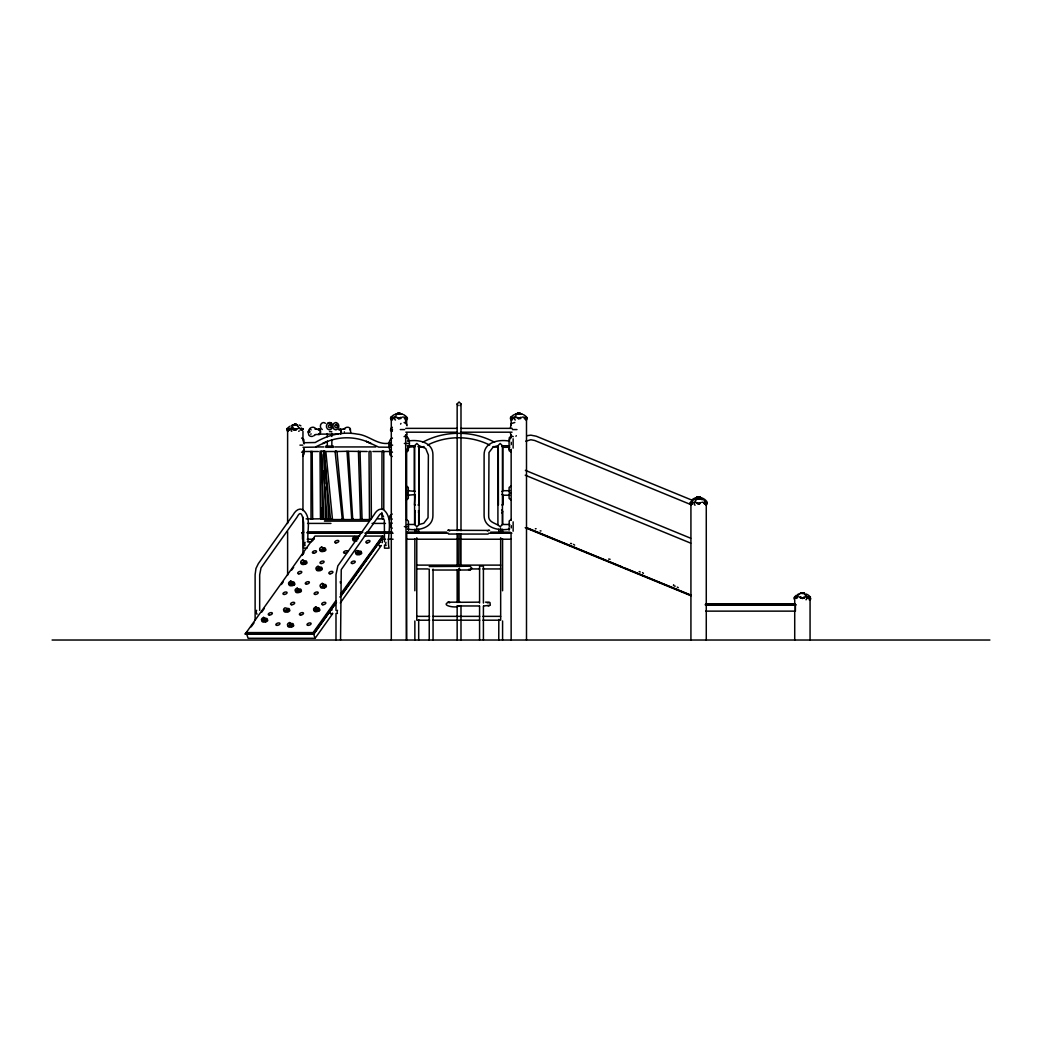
<?xml version="1.0" encoding="UTF-8"?>
<svg xmlns="http://www.w3.org/2000/svg" width="1042" height="1042" viewBox="0 0 1042 1042"><rect width="100%" height="100%" fill="white"/><g stroke="black" fill="none" stroke-linecap="round" stroke-linejoin="round"><path stroke-width="1.5" d="M509.056 441.443L510.098 438.343M418.949 447.305L418.272 446.627L418.949 447.305L418.832 504.953L417.998 504.953M459.327 566.314L470.033 566.197L471.896 568.177L470.385 569.974L459.809 570.026L459.327 568.177L458.415 569.974M513.133 438.786L513.133 448.138M513.133 521.847L513.133 531.199M501.892 504.953L502.726 504.953L502.843 495.237L501.931 494.325M502.726 504.953L502.843 495.237L509.838 495.184M518.851 414.234L518.838 412.971M802.47 592.703L802.431 593.523L802.418 592.703M295.524 424.237L296.618 424.485L295.251 424.25L295.238 425.058M398.943 414.143L399.255 412.971L401.808 414.195L398.995 412.984M518.786 414.195L519.137 412.971L521.664 414.195L518.512 412.971L515.985 414.234L518.538 412.971M695.756 499.365L697.775 498.219L699.977 498.402L698.622 498.167L698.609 498.962M802.158 592.703L800.061 593.523L802.132 592.703L804.828 593.523L802.731 592.703M406.38 450.548C410.496 448.685 410.496 438.252 406.38 436.39M419.118 445.742L416.865 443.462L414.586 445.742L414.586 524.478L416.865 526.757L419.144 524.478L419.144 445.742L425.696 448.425L428.366 455.002L428.041 517.731L423.807 523.24L419.118 524.517M497.92 524.517L497.881 445.742L500.16 443.462L502.439 445.742L502.439 524.478L500.16 526.757C496.357 522.81 487.956 523.006 488.659 515.23L488.985 452.502L493.218 446.979L497.92 445.742M796.544 598.173L795.476 598.251L796.231 598.46M286.576 611.094L287.735 611.094M407.018 433.368L406.328 435.491L404.075 436.637M457.151 530.717L457.151 403.918L459.079 401.978L460.994 403.918L460.994 530.717M460.994 403.918L460.03 405.585M406.732 532.866L406.64 640.022M303.183 532.149L302.349 533.23M673.497 585.552L673.653 584.718M350.75 433.042L350.307 428.575A4.793 3.999 -60.6 0 0 344.433 428.575A2.214 1.85 -60.6 0 1 343.3 429.174M311.024 519.059L311.024 451.277M351.714 519.007L347.012 451.29L367.188 451.499M330.796 519.216L332.424 518.916L325.807 451.277L323.476 451.46L324.414 451.069L328.842 518.968L326.941 519.137L327.631 519.007M342.271 519.15L335.094 451.486L336.006 451.238L336.983 451.447L343.339 519.15M488.086 534.064L459.874 534.064L460.004 566.353L429.239 566.535M288.204 429.747L287.006 428.496L288.048 430.203L289.324 429.994M291.226 428.718L290.236 428.366M296.475 429.239A8.115 4.064 90 0 0 296.254 429.708L295.485 429.994M392.209 417.972A8.115 4.051 -90 0 0 391.987 418.441L393.068 417.386L392.378 417.907M512.052 417.972A8.115 4.051 -90 0 0 511.843 418.441L512.911 417.386L512.234 417.907M514.813 417.451L513.823 417.1M498.818 619.482L498.753 640.022M694.584 502.635L693.607 502.283M803.929 597.274A8.115 4.051 -90 0 0 803.486 598.186L802.158 598.46M325.638 519.033L323.736 519.085L325.651 519.007L323.606 451.03L320.011 451.212L320.467 519.059L322.382 519.046L321.457 451.42M400.597 424.107L400.975 423.43M288.321 429.747L289.324 428.653L288.647 429.174M392.365 429.2L392.378 430.203M692.005 503.078L692.683 502.57L691.419 504.107L692.683 503.898M795.502 598.264L796.544 597.131L795.515 598.225L796.231 598.186A8.115 8.115 0 0 1 796.661 597.717M460.004 530.248L458.115 530.339L489.571 530.404M335.107 451.499L335.758 451.264M535.341 528.828L536.083 528.685M320.467 519.059L322.382 519.046M359.646 536.07L315.01 536.07L245.235 634.018L313.85 634.018L336.449 602.367M251.174 626.854L254.001 622.895M261.542 612.318L264.381 608.346M281.353 584.549L283.242 581.905M291.734 570.013L293.623 567.369M302.115 555.464L303.99 552.82M312.483 540.915L314.371 538.271M336.41 602.263L313.824 633.927L245.196 633.927L246.146 632.585L313.108 632.585L335.745 600.856M340.46 594.24L382.622 535.901M315.309 630.827L320.962 622.895M325.677 616.278L331.343 608.346M346.439 587.193L351.154 580.589M356.807 572.657L361.522 566.04M364.361 562.081L370.965 552.82M374.729 547.532L381.333 538.271M340.174 596.988L383.469 536.304M340.213 597.079L382.557 537.724M315.101 638.29L313.421 633.471L246.446 633.471L248.139 638.29L315.101 638.29L332.828 613.451M340.291 602.992L381.346 545.448M287.227 428.718L287.475 428.405A10.146 10.146 0 0 1 289.897 426.308M391.219 417.139L390.958 417.451A1.485 1.485 0 0 0 390.516 418.519M511.062 417.139L510.814 417.451A1.485 1.485 0 0 0 510.372 418.519M690.586 502.635L690.833 502.309A10.146 10.146 0 0 1 693.256 500.225M289.025 429.708L288.243 429.786L289.025 429.981M692.383 503.625L691.614 503.69L692.383 503.898M406.836 532.631L406.992 532.436A1.576 1.133 -90 0 1 407.604 532.162L407.669 532.149M799.605 593.927L797.99 595.334A8.115 4.064 -90 0 0 797.599 595.529M432.547 570.026L459.809 570.026M304.017 563.149L304.902 562.875A1.863 0.925 -19.3 0 0 306.127 562.224L306.387 561.951A1.863 0.925 -19.3 0 0 305.124 560.896L302.154 560.192A3.595 1.784 -19.3 0 0 300.917 562.68A3.595 1.784 -19.3 0 0 304.472 562.98L304.824 562.967M325.065 549.277L325.299 549.017A1.863 0.925 -19.3 0 0 324.036 547.975L321.066 547.258A3.595 1.784 -19.3 0 0 319.842 549.746A3.595 1.784 -19.3 0 0 323.398 550.046L323.828 549.942A1.863 0.925 -19.3 0 0 325.052 549.29M294.443 584.744L294.678 584.484A1.863 0.925 -19.3 0 0 294.248 583.442M360.871 552.494L361.105 552.247A1.863 0.925 -19.3 0 0 359.842 551.192L356.872 550.489A3.595 1.784 -19.3 0 0 355.648 552.963A3.595 1.784 -19.3 0 0 359.19 553.263L359.62 553.159A1.863 0.925 -19.3 0 0 360.845 552.52M293.31 626.151L293.557 625.89A1.863 0.925 -19.3 0 0 293.427 624.966M319.451 610.625L319.699 610.365A1.863 0.925 -19.3 0 0 319.256 609.323M704.092 502.413L705.616 503.651L706.359 502.309A10.146 10.146 0 0 0 703.923 500.225M810.52 597.131L809.4 598.251L810.207 596.871M809.426 598.264L808.644 598.186A8.115 8.115 0 0 0 808.201 597.717M303.066 428.9L302.258 429.747L300.734 428.496L302.258 429.747L303.313 428.666M406.797 417.634L405.091 418.428M526.653 417.634L524.947 418.428M705.616 503.651L706.671 502.57M404.96 415.498A10.146 10.146 0 0 1 406.719 417.139L406.198 418.441A8.115 4.051 -90 0 0 405.989 417.972M524.816 415.498A10.146 10.146 0 0 1 526.575 417.139L525.025 418.441A8.115 8.115 0 0 0 524.582 417.972M369.467 518.89L369.024 451.447L369.975 451.264L370.939 451.473L371.382 518.851L369.754 518.916M498.284 447.305L498.402 504.953M501.931 491.603L502.843 490.691L502.843 447.305L501.931 446.393M352.717 519.15L348.458 451.433M487.291 530.951L489.089 530.261M487.291 602.862L490 602.563L490.3 605.259L483.605 605.975M341.698 518.89L343.626 518.916M302.753 456.149L304.108 453.856L304.147 449.454M360.024 451.447L362.056 519.059M383.039 451.368C385.345 451.355 380.447 451.499 382.544 451.277M310.763 518.916L312.678 518.916L312.183 451.433M295.342 429.747L297.4 428.653L293.297 429.656M802.431 598.212L799.709 596.975L802.496 598.251L804.606 597.131L802.692 598.473M294.938 429.981L294.443 429.708A8.115 4.051 -90 0 0 293.193 427.728M802.483 598.264L801.65 598.186L803.46 598.186M358.448 538.076A1.863 0.925 -19.3 0 0 357.002 537.568L354.033 536.864A3.595 1.784 -19.3 0 0 352.808 539.352A3.595 1.784 -19.3 0 0 356.364 539.639L356.794 539.535M354.488 538.141L355.231 537.737C358.63 538.727 353.525 539.561 356.117 538.349M290.744 581.045L290.002 581.449A3.595 1.784 -19.3 0 0 288.764 583.937A3.595 1.784 -19.3 0 0 292.32 584.223L292.75 584.119A1.863 0.925 -19.3 0 0 293.974 583.481L294.235 583.207A1.863 0.925 -19.3 0 0 292.971 582.152L290.77 581.11L291.994 583.012M319.295 569.427L320.181 569.153A1.863 0.925 -19.3 0 0 321.405 568.502L321.665 568.229A1.863 0.925 -19.3 0 0 320.389 567.174L317.419 566.47A3.595 1.784 -19.3 0 0 316.195 568.958A3.595 1.784 -19.3 0 0 319.751 569.245L319.386 570.013M298.416 591.309L299.301 591.022A1.863 0.925 -19.3 0 0 300.526 590.384L300.786 590.111A1.863 0.925 -19.3 0 0 299.523 589.056L296.553 588.352A3.595 1.784 -19.3 0 0 295.316 590.827A3.595 1.784 -19.3 0 0 298.872 591.127L298.507 591.895M322.252 583.403L321.509 583.807A3.595 1.784 -19.3 0 0 320.285 586.294A3.595 1.784 -19.3 0 0 323.841 586.581L324.27 586.477A1.863 0.925 -19.3 0 0 325.495 585.838L325.742 585.565A1.863 0.925 -19.3 0 0 324.479 584.51L322.252 583.403L323.502 585.37M263.626 617.372L262.884 617.776A3.595 1.784 -19.3 0 0 261.659 620.25A3.595 1.784 -19.3 0 0 265.215 620.55L265.645 620.446A1.863 0.925 -19.3 0 0 266.869 619.808L267.13 619.521A1.863 0.925 -19.3 0 0 265.853 618.479L263.665 617.437L264.082 618.648M315.765 606.926L315.023 607.33A3.595 1.784 -19.3 0 0 313.785 609.817A3.595 1.784 -19.3 0 0 317.341 610.117L317.771 610.013A1.863 0.925 -19.3 0 0 318.995 609.375L319.256 609.088A1.863 0.925 -19.3 0 0 317.979 608.046L315.765 606.926L316.208 608.202M290.887 625.734L291.63 625.539A1.863 0.925 -19.3 0 0 292.854 624.887L293.102 624.614A1.863 0.925 -19.3 0 0 291.838 623.572L288.868 622.856A3.595 1.784 -19.3 0 0 287.644 625.343A3.595 1.784 -19.3 0 0 291.2 625.643L291.174 626.359M359.49 553.836L358.5 553.914M324.127 587.154L323.098 587.154M398.682 418.715L401.131 417.386L398.174 418.441A8.115 4.051 -90 0 0 397.966 417.972M518.525 418.715L520.987 417.386L518.03 418.441A8.115 4.051 -90 0 0 517.809 417.972M698.309 503.898L699.612 503.625A8.115 4.051 -90 0 1 699.859 503.156M541.006 530.912L540.121 530.925M610.091 559.267L608.632 559.059M427.572 445.051C446.757 435.348 470.463 435.348 489.662 445.051M525.78 441.17L530.86 439.75L534.715 440.492L690.038 504.263M422.661 442.251C444.765 430.294 472.456 430.294 494.572 442.251M362.277 518.877L360.48 518.864L358.422 451.238M518.004 413.036L516.011 414.143L518.799 412.984M697.775 496.904L696.733 497.308L700.979 497.646L698.882 496.826L696.212 497.646L698.309 496.826M801.624 592.781L800.582 593.185L804.307 593.185L802.431 592.781M320.376 549.577A3.595 1.784 -19.3 0 0 323.841 551.322L324.27 551.218A1.863 0.925 -19.3 0 0 325.495 550.567L325.755 550.293A1.863 0.925 -19.3 0 0 324.479 549.251M304.472 562.98L305.358 564.152A1.863 0.925 -19.3 0 0 306.569 563.501L306.83 563.227A1.863 0.925 -19.3 0 0 306.009 562.146M304.928 564.256L304.967 564.23A3.595 1.784 -19.3 0 1 301.464 562.498M359.19 553.263L360.076 554.435A1.863 0.925 -19.3 0 0 361.3 553.797L361.548 553.523A1.863 0.925 -19.3 0 0 361.118 552.481M319.751 569.245L320.623 570.43A1.863 0.925 -19.3 0 0 321.848 569.779L322.108 569.505A1.863 0.925 -19.3 0 0 321.288 568.424M359.646 554.539L359.685 554.526A3.595 1.784 -19.3 0 1 356.182 552.794M320.194 570.521L320.246 570.508A3.595 1.784 -19.3 0 1 316.82 570.404A3.595 1.784 -19.3 0 1 317.211 568.242M289.051 584.288A3.595 1.784 -19.3 0 0 292.776 585.5L293.206 585.396A1.863 0.925 -19.3 0 0 294.43 584.757M298.872 591.127L299.744 592.299A1.863 0.925 -19.3 0 0 300.969 591.661L301.229 591.374A1.863 0.925 -19.3 0 0 300.799 590.332M299.367 592.39L299.315 592.403A3.595 1.784 -19.3 0 1 295.954 592.286A3.595 1.784 -19.3 0 1 296.332 590.124M323.841 586.581L324.713 587.753A1.863 0.925 -19.3 0 0 325.938 587.115L326.198 586.841A1.863 0.925 -19.3 0 0 325.755 585.799M324.283 587.857L324.322 587.844A3.595 1.784 -19.3 0 1 320.819 586.112M287.305 610.612L287.735 610.508A1.863 0.925 -19.3 0 0 288.96 609.87L289.22 609.583A1.863 0.925 -19.3 0 0 287.944 608.541L284.987 607.825A3.595 1.784 -19.3 0 0 283.75 610.312A3.595 1.784 -19.3 0 0 287.305 610.612L288.178 611.784A1.863 0.925 -19.3 0 0 289.402 611.146L289.663 610.859A1.863 0.925 -19.3 0 0 289.233 609.817M265.215 620.55L266.088 621.722A1.863 0.925 -19.3 0 0 267.312 621.084L267.573 620.798A1.863 0.925 -19.3 0 0 267.13 619.756M287.8 611.875L287.748 611.888A3.595 1.784 -19.3 0 1 284.297 610.143M265.658 621.827L265.71 621.813A3.595 1.784 -19.3 0 1 261.933 620.615M317.341 610.117L318.214 611.289A1.863 0.925 -19.3 0 0 319.438 610.651M317.784 611.394L317.836 611.38A3.595 1.784 -19.3 0 1 314.059 610.182M291.2 625.643L292.073 626.815A1.863 0.925 -19.3 0 0 293.297 626.164M291.682 626.893L291.643 626.919A3.595 1.784 -19.3 0 1 288.178 625.174M398.174 413.036L396.168 414.143L398.93 412.984M696.733 498.623L697.801 498.219M323.541 550.697L322.694 550.697M353.342 518.903L351.558 518.903M458.597 534.012L448.451 534.064M458.597 605.923C456.604 608.593 439.685 605.454 448.868 602.159M383.039 518.968L383.782 518.916L382.544 519.072M327.058 519.163L324.83 486.888M405.963 418.506L405.169 418.441A8.115 8.115 0 0 0 404.726 417.972M301.399 429.994L302.467 429.708A8.115 4.051 -90 0 0 301.503 428.041M704.757 503.898L705.825 503.625A8.115 4.051 -90 0 0 704.861 501.957M302.44 452.046L301.568 452.215M424.094 446.575L419.587 447.305M698.283 498.141L697.202 498.402C700.979 498.428 702.555 499.378 698.596 498.623M304.498 451.499L318.344 451.499M405.976 418.519L404.882 418.715M524.738 418.715L526.054 418.441A8.115 4.051 -90 0 0 525.832 417.972M808.735 597.392L807.941 596.975L809.673 598.186A8.115 4.051 -90 0 0 808.97 596.871M301.151 429.981L302.245 429.747L301.438 429.708A8.115 8.115 0 0 0 300.526 428.796M704.509 503.898L705.655 503.69L704.796 503.625A8.115 8.115 0 0 0 703.897 502.713M392.469 438.07C387.611 439.385 387.611 450.899 392.469 452.215M479.489 605.975L460.03 605.962M392.209 514.045L389.89 515.751L389.604 519.867M312.183 518.916L319.152 518.851M527.057 435.686L530.847 435.152L536.226 436.207L691.953 500.147M511.205 436.39L509.395 437.445L509.056 439.763L509.121 450.652L511.153 452.215M406.276 452.215L408.295 450.652L408.373 446.38M511.153 485.885L509.121 487.448L509.056 491.733M406.276 500.043L408.295 498.48L408.373 494.195M511.205 519.437L509.186 521.013L509.277 526.523M571.615 543.611L570.586 543.455M675.229 586.151L674.487 586.099M806.612 595.308L806.247 595.334A8.115 4.051 -90 0 0 805.948 595.412M331.747 431.635L329.48 431.635M460.004 602.159L458.141 602.302L479.268 602.159M393.98 417.1L395.048 417.047M797.456 596.845L798.524 596.792M402.329 417.1L403.475 417.047M522.185 417.1L523.318 417.047M298.598 428.366L299.731 428.314M701.956 502.283L703.089 502.231M806.938 596.792L805.805 596.845L806.938 596.779M344.433 431.831L344.316 431.87M448.868 530.248L447.891 530.261L458.428 530.248M390.945 447.252L378.702 447.122L366.276 441.352L371.017 443.54C356.117 435.869 337.66 435.882 322.76 443.553L327.488 441.365L315.101 447.122L303.014 447.305M502.843 447.305L509.838 447.252M335.824 451.29L337.022 451.473M391.558 418.519L393.55 418.519M398.174 418.441L400.962 418.519M404.4 418.519L406.38 418.519M511.414 418.519L513.393 418.519M518.03 418.441L520.805 418.519M524.243 418.519L526.236 418.519M514.813 422.479L511.075 423.638L510.398 428.301M405.755 428.366L457.164 428.366M460.981 428.366L512.104 428.366M315.023 429.187L319.568 429.187M340.33 429.187L344.876 429.187M300.708 429.656L302.701 429.656M400.284 429.565L404.661 429.565M512.443 429.565L516.975 429.565M292.919 429.773L296.254 429.708M301.438 429.708L302.467 429.708M405.833 432.196L457.164 432.196M460.981 432.196L512.026 432.196M319.191 434.11L338.363 434.11M318.826 434.488L315.791 434.488A2.214 1.85 -60.6 0 0 315.205 434.748M407.37 441.183C417.412 439.125 432.873 441.717 432.925 454.703L432.925 515.529C432.873 528.515 417.412 531.107 407.37 529.036M509.668 441.183C499.613 439.125 484.152 441.717 484.1 454.703L484.1 515.529C484.152 528.515 499.613 531.107 509.668 529.036M303.43 442.746L315.192 442.524C327.683 434.97 342.727 431.323 357.211 434.11C369.272 435.074 378.155 446.367 390.932 442.811M404.348 443.462L408.503 443.462M299.94 445.142L302.805 445.142M389.799 445.142L392.652 445.142M407.253 445.742L414.586 445.742M502.439 445.742L509.785 445.742M325.742 446.106L333.414 446.106M315.986 446.94L323.984 446.94M334.743 446.94L375.823 446.94M325.742 447.305L333.414 447.305M407.904 447.305L415.055 446.627L414.39 447.305L414.39 490.691L415.055 491.355L407.904 490.691M326.784 451.499L334.743 451.499M337.699 451.499L347.012 451.29M372.88 451.499L381.997 451.499L381.867 509.277M383.651 451.499L390.047 451.499M406.263 492.957L408.295 492.957M509.134 492.957L511.166 492.957M407.904 495.237L415.055 494.572L414.508 504.953L415.328 504.953M704.027 503.455L706.007 503.455M697.645 503.143L698.596 503.651L700.758 502.57L698.7 503.651L695.861 502.413L697.645 503.143A8.115 4.051 -90 0 1 697.801 503.625L699.898 503.69M704.731 503.69L705.825 503.625M306.101 518.851L310.894 518.851M377.738 518.851L381.997 518.851L381.867 512.482M324.414 519.567L369.128 519.567M324.414 521.13L369.128 521.13M307.546 523.41L330.952 523.41M372.046 523.41L385.462 523.41M407.253 524.478L414.586 524.478M502.439 524.478L509.785 524.478M404.348 526.64L408.503 526.64M302.584 532.28L303.743 532.188M307.377 532.28L362.89 532.188M366.563 532.28L392.157 532.28L392.274 533.23M407.162 532.149L446.718 532.149M490.639 532.149L510.15 532.149M302.336 532.436L303.3 532.436M307.143 532.436L361.717 532.436M366.523 532.436L392.209 532.436M302.141 532.631L303.157 532.631M308.575 532.631L361.678 532.631M366.497 532.631L392.248 532.631M302.024 532.866L303.053 532.866M308.471 532.866L361.652 532.866M366.484 532.866L392.274 532.866M307.195 533.23L361.639 533.23M364.869 533.23L384.993 533.23M387.442 533.23L393.095 533.23M406.693 533.23L448.464 533.23M488.607 533.23L511.896 533.23M364.44 536.07L381.971 536.07M302.493 539.222L302.493 533.23M307.195 539.222L313.811 539.222M381.554 539.222L385.566 539.222M388.015 539.222L393.095 539.222M406.693 539.222L511.101 539.222M307.325 541.71L311.493 541.71M307.051 548.183L303.626 548.183L303.626 522.784C302.414 514.344 300.695 509.929 296.957 517.301L261.034 567.851L259.679 574.832L259.679 610.365M416.774 565.116L500.668 565.116M416.774 568.945L428.067 568.945M470.02 568.945L479.698 568.945M482.928 568.945L500.668 568.945M795.749 598.134L796.961 598.134M800.399 598.134L804.372 598.134M807.811 598.134L809.803 598.134M808.644 598.186L809.673 598.186M447.891 602.172L458.428 602.159M485.468 602.159L489.089 602.172M705.59 604.191L795.163 604.191L795.762 605.142L705.46 605.142M705.538 604.347L795.411 604.347M705.499 604.542L795.606 604.542M705.473 604.777L795.723 604.777M705.708 611.133L795.398 611.133L795.398 605.142M416.774 616.356L429.682 616.356M432.912 616.356L479.698 616.356M482.928 616.356L500.668 616.356M429.682 620.198L416.774 620.198L416.774 537.75M432.912 620.198L479.698 620.198M482.928 620.198L500.668 620.198L500.668 537.75M52.1 640.022L989.9 640.022M502.843 490.691L509.838 490.73M489.011 605.975L488.021 605.819M518.838 412.984L521.599 414.143L519.111 412.971M295.277 424.25C300.291 426.582 296.54 423.703 293.857 424.485L295.238 424.706M497.633 447.305L493.127 446.575M512.924 418.428L511.817 418.506M393.081 418.428L391.974 418.506M511.205 450.548L509.395 449.48L509.056 447.161M406.276 485.885L408.295 487.448L408.373 491.733M511.153 500.043L509.121 498.48L509.056 494.195M406.38 519.567L408.412 521.13L408.503 530.339M392.209 456.539L389.89 454.833L389.604 450.717M392.209 528.203L389.89 526.51L389.604 522.381M301.568 438.07L303.782 439.45L304.238 443.892M469.89 570.026L468.548 569.414M513.25 436.637L511.479 435.96L510.398 433.368M404.075 422.479L406.328 423.638L407.018 425.761M640.231 571.98L639.15 571.537M448.399 530.248L449.701 530.951M360.506 518.89L361.118 519.072M448.399 602.159L449.701 602.862M512.612 418.715L511.896 418.519L512.612 418.441A8.115 8.115 0 0 1 513.042 417.972M392.769 418.715L392.039 418.519L392.756 418.441A8.115 8.115 0 0 1 393.199 417.972M574.65 545.109L573.53 544.393M678.264 587.649L677.274 587.102M459.874 534.064L458.115 533.973L458.246 566.353M459.874 605.975L458.193 605.975M525.363 470.346L690.651 538.219M525.233 475.204L690.703 543.143M526.835 527.76L622.439 567.017M625.434 568.255L691.159 595.242M526.835 527.955L691.159 595.425M525.22 527.682L691.015 595.764M299.367 425.058L300.864 425.826M643.448 573.374L642.536 572.592M524.321 417.23L525.884 418.519M405.26 417.647L404.465 417.23L405.989 418.48L405.546 417.959M458.115 405.585L457.151 403.918M358.865 552.052L358.057 551.361M323.059 548.821L321.835 546.92M698.843 503.898L697.801 503.625M700.979 498.962L700.979 498.962A10.146 10.146 0 0 1 702.503 499.496M313.108 632.585L313.85 634.018M385.957 545.565L385.983 545.591A2.279 1.133 -90 0 1 385.996 542.348M380.656 542.413L380.421 542.048A2.279 1.133 -90 0 0 379.848 541.71M354.775 536.461L355.257 537.802M318.175 566.067L318.618 567.343M303.339 561.065L302.896 559.788M408.086 439.125L408.373 440.505M806.443 597.196L806.313 596.871A10.146 5.067 -90 0 0 806.039 596.284M299.236 428.718L299.106 428.405A10.146 5.067 -90 0 0 298.546 427.259M383.56 516.923C381.281 512.599 381.333 512.156 377.842 517.301L341.242 569.635L340.552 640.022M356.403 539.626L356.859 540.902A3.595 1.784 -19.3 0 1 353.433 540.798A3.595 1.784 -19.3 0 1 353.824 538.636M324.023 547.975L324.466 549.251M323.437 550.02L323.88 551.296M317.966 608.046L318.409 609.323M297.296 587.948L297.738 589.225M292.958 582.165L293.401 583.429M292.372 584.21L292.815 585.487M289.611 622.452L290.067 623.728M265.84 618.479L266.283 619.756M511.062 532.866L511.153 640.022M324.83 461.007L330.522 519.19M519.059 418.428L516.09 417.23L519.841 418.441A8.115 4.064 -90 0 1 520.062 417.972M399.216 418.428L399.998 418.441A8.115 4.051 -90 0 1 400.232 417.972M384.329 520.062L384.511 541.84M323.775 470.763L324.622 483.67M398.995 414.234L398.943 412.971M321.796 454.651L323.736 519.085M321.34 507.662L321.418 518.903M321.092 507.675L321.17 518.929M405.612 418.519L405.625 423.365M405.664 434.683L406.38 640.022M810.064 599.749L810.064 640.022M795.254 605.142L795.254 611.133M794.72 599.749L794.72 604.581M794.72 611.016L794.72 640.022M706.268 505.083L706.268 640.022M690.924 505.083L690.924 640.022M526.497 420.095L526.497 640.022M511.244 442.329L511.244 444.608M511.244 525.624L511.244 527.903M511.153 420.095L511.153 424.98M511.153 434.644L511.153 437.914M511.153 449.232L511.153 520.375M509.056 527.76L509.056 530.222M502.583 511.427L502.583 524.373M502.583 529.232L502.583 532.475M502.583 538.948L502.583 590.762M502.583 620.98L502.583 640.022M500.668 528.112L500.668 532.931M498.753 529.232L498.753 532.475M483.41 603.044L483.41 566.067L479.58 566.067L479.58 603.044M483.41 606.183L483.41 640.022M479.58 606.183L479.58 640.022M460.994 533.973L460.994 566.483M460.994 605.623L460.994 640.022M457.151 533.973L457.151 566.483M457.151 569.674L457.151 602.497M457.151 605.623L457.151 640.022M433.068 569.14L433.068 640.022M429.239 569.14L429.239 640.022M418.689 511.427L418.689 524.373M418.689 529.232L418.689 532.475M418.689 619.651L418.689 640.022M416.774 528.112L416.774 532.931M414.859 511.427L414.859 524.373M414.859 529.232L414.859 532.475M414.859 538.948L414.859 590.762M414.859 620.98L414.859 640.022M406.64 420.134L406.64 424.98M406.64 434.514L406.64 437.914M406.64 449.232L406.64 520.375M391.297 420.134L391.297 640.022M384.511 545.005L384.511 548.183L389.057 548.183C386.282 536.617 394.592 518.434 383.365 509.577C379.418 507.662 375.81 511.479 374.13 514.657L337.829 565.897L335.993 574.676L335.993 610.351M383.782 451.433L383.782 509.277M382.284 538.388L382.284 542.713M335.993 613.53L335.993 640.022M331.851 433.251L331.851 436.468M331.851 439.672L331.851 446.106M327.305 433.576L327.305 436.702M327.305 441.404L327.305 446.106M308.185 541.801C306.4 532.045 312.366 516.689 302.493 509.577C298.546 507.662 294.938 511.479 293.258 514.657L258.364 563.605L255.954 568.489L255.121 574.676L255.121 619.769M302.962 431.284L302.962 440.987M302.962 450.691L302.962 510.567M302.962 517.04L302.962 533.217M302.962 538.076L302.962 554.253M287.618 431.284L287.618 523.514M287.618 531.602L287.618 575.288M257.048 614.142A2.279 1.133 -90 0 1 256.788 613.894M256.553 613.504A2.279 1.133 -90 0 1 256.632 610.286M305.085 545.565A2.279 1.133 -90 0 1 305.124 542.348M332.281 613.204A2.279 1.133 -90 0 1 330.705 613.894A2.279 1.133 -90 0 1 330.366 610.742A2.279 1.133 -90 0 1 331.942 610.065M380.617 545.63A2.279 1.133 -90 0 1 379.809 546.269L378.832 545.083A2.279 1.133 -90 0 1 379.275 541.996M337.426 613.504A2.279 1.133 -90 0 1 337.517 610.286M314.801 609.114A3.595 1.784 -19.3 0 1 315.465 608.606M340.174 581.827A2.149 1.068 -19.3 0 1 340.343 582.895M358.018 538.896A1.863 0.925 -19.3 0 1 357.667 539.157M262.675 619.547A3.595 1.784 -19.3 0 1 263.339 619.052M289.793 583.22A3.595 1.784 -19.3 0 1 290.444 582.725M289.923 428.796A8.115 8.115 0 0 1 290.431 428.405M291.747 431.271A1.485 0.742 -90 0 1 291.096 429.03M288.699 428.796A8.115 4.051 -90 0 1 288.96 428.405M299.236 430.828A1.485 0.742 -90 0 1 298.702 431.271M296.423 425.084A10.146 5.067 -90 0 1 297.191 425.579M297.543 425.918A10.146 5.067 -90 0 1 298.233 426.764M291.33 425.579A10.146 10.146 0 0 1 293.636 424.928M291.617 427.806A10.146 5.08 90 0 1 291.916 427.259M292.229 426.764A10.146 5.08 90 0 1 292.555 426.308M293.271 425.579A10.146 5.08 90 0 1 294.039 425.084M288.269 431.271A1.485 1.485 0 0 1 286.98 429.03M511.609 416.54A10.146 10.146 0 0 1 514.188 414.651M514.917 414.312A10.146 10.146 0 0 1 518.017 413.57M519.619 413.57A10.146 10.146 0 0 1 522.719 414.312M523.449 414.651A10.146 10.146 0 0 1 524.152 415.042M512.247 419.952A1.485 1.485 0 0 1 510.567 419.262M526.835 417.464A1.485 1.485 0 0 1 525.78 420.004M519.619 413.661A10.146 5.08 -90 0 1 520.01 413.817M520.401 414.039A10.146 5.08 -90 0 1 520.779 414.312M515.204 416.54A10.146 5.08 -90 0 1 515.503 415.992M516.155 415.042A10.146 5.08 -90 0 1 516.506 414.651M517.249 414.039A10.146 5.067 90 0 0 516.871 414.312A10.146 5.08 -90 0 1 518.421 413.57A10.146 5.067 90 0 0 518.017 413.661M515.334 420.004A1.485 0.742 -90 0 1 514.683 417.764M801.207 597.274A8.115 4.051 90 0 1 801.441 597.717M796.427 596.519A8.115 4.064 -90 0 1 796.7 596.206M801.65 593.406A10.146 5.067 -90 0 1 803.239 593.406A10.146 5.08 90 0 0 802.444 593.276M804.02 593.771A10.146 5.067 -90 0 1 804.763 594.396M805.101 594.787A10.146 5.067 -90 0 1 805.753 595.737M794.434 599.306A1.485 1.485 0 0 1 794.434 597.196M795.228 596.284A10.146 10.146 0 0 1 796.44 595.242M797.807 594.396A10.146 10.146 0 0 1 798.537 594.057M800.842 593.406A10.146 10.146 0 0 1 804.033 593.406M806.352 594.057A10.146 10.146 0 0 1 807.068 594.396M807.771 594.787A10.146 10.146 0 0 1 809.647 596.284M806.664 598.251A1.485 0.742 -90 0 1 805.922 599.736M810.845 598.642A1.485 1.485 0 0 1 809.022 599.697M692.07 502.713A8.115 4.051 -90 0 1 692.318 502.309M691.25 505.123A1.485 1.485 0 0 1 690.351 502.947M695.105 505.175A1.485 0.742 -90 0 1 694.389 503.312M694.988 501.723A10.146 5.08 -90 0 1 695.274 501.176M695.587 500.681A10.146 5.08 -90 0 1 695.926 500.225M696.642 499.496A10.146 5.08 -90 0 1 697.398 499.001M694.688 499.496A10.146 10.146 0 0 1 695.444 499.209M706.997 503.312A1.485 1.485 0 0 1 706.997 504.081M706.606 504.745A1.485 1.485 0 0 1 705.942 505.123M691.966 499.86A10.146 10.146 0 0 1 693.256 498.91M693.959 498.519A10.146 10.146 0 0 1 695.444 497.894M696.994 497.516A10.146 10.146 0 0 1 700.185 497.516M701.748 497.894A10.146 10.146 0 0 1 703.233 498.519M703.923 498.91A10.146 10.146 0 0 1 706.346 500.994L706.606 501.319A1.485 1.485 0 0 1 706.997 502.752M701.774 499.652A8.115 4.064 -90 0 1 702.399 499.444M698.596 497.399A10.146 5.067 90 0 0 697.801 497.516A10.146 5.08 -90 0 1 698.596 497.399A10.146 5.08 90 0 1 699.403 497.516M695.274 499.86A10.146 5.08 -90 0 1 695.587 499.352M696.277 498.519A10.146 5.08 -90 0 1 697.02 497.894M695.353 499.522A8.115 4.051 -90 0 1 695.665 499.652M501.632 509.981A1.915 1.667 0 0 1 501.632 512.859M418.428 510.593A1.915 1.667 0 0 1 418.428 512.247M415.107 512.247A1.915 1.667 0 0 1 415.107 510.593M392.391 431.219A1.485 1.485 0 0 1 390.516 429.773M391.753 427.806A10.146 10.146 0 0 1 392.339 427.259M516.337 435.686A3.243 2.162 -90 0 1 515.894 436.207M339.379 429.864A2.279 1.133 -90 0 1 340.942 430.698A2.279 1.133 -90 0 1 340.526 433.811M318.631 429.864A2.279 1.133 -90 0 1 320.298 431.245M320.337 431.844A2.279 1.133 -90 0 1 318.904 434.045M329.871 422.622A3.608 3.126 -90 0 1 329.858 429.76L329.038 429.76A3.608 3.126 -90 0 1 329.051 422.622L330.21 422.622A3.608 3.126 -90 0 1 331.695 423.339M325.365 423.339A3.608 3.126 -90 0 0 323.867 422.622L323.059 422.622A3.608 3.126 -90 0 0 322.265 429.525M327.891 423.326A3.608 3.126 -90 0 1 329.389 422.622M338.989 429.864A2.761 1.381 -90 0 1 341.294 431.167L341.333 431.87A2.761 1.381 90 0 1 340.916 433.811M349.747 429.473A2.761 1.381 -90 0 1 350.034 429.916M316.599 429.174A2.214 1.85 -60.6 0 1 315.635 428.575A4.793 3.999 -60.6 0 0 309.761 428.575L308.093 431.844L308.849 435.113A4.793 3.999 -60.6 0 0 312.691 436.285M314.723 435.087A4.793 3.999 -60.6 0 1 313.759 435.817M318.24 429.864A2.761 1.381 -90 0 1 320.532 431.167L320.571 431.87A2.761 1.381 -90 0 1 318.487 434.214M310.816 429.473A2.761 1.381 90 0 1 311.089 429.916M311.063 433.811A2.761 1.381 -90 0 1 310.776 434.24M308.784 431.088A2.761 1.381 -90 0 1 308.927 430.424M391.948 518.929A2.279 1.133 -90 0 1 392.222 519.15M392.222 523.097A2.279 1.133 -90 0 1 391.948 523.331M303.704 447.604A2.279 1.133 -90 0 1 303.704 450.834M391.753 416.54A10.146 10.146 0 0 1 394.332 414.651M395.061 414.312A10.146 10.146 0 0 1 398.174 413.57M399.763 413.57A10.146 10.146 0 0 1 402.876 414.312M403.606 414.651A10.146 10.146 0 0 1 404.296 415.042M392.391 419.952A1.485 1.485 0 0 1 390.724 419.262M395.478 420.004A1.485 0.742 -90 0 1 394.84 417.764M397.015 414.312A10.146 5.067 90 0 1 397.393 414.039M398.174 413.661A10.146 5.067 90 0 1 398.565 413.57A10.146 5.08 -90 0 0 397.015 414.312M399.776 413.661A10.146 5.08 -90 0 1 400.167 413.817M400.558 414.039A10.146 5.08 -90 0 1 400.936 414.312M395.361 416.54A10.146 5.08 -90 0 1 395.647 415.992M396.299 415.042A10.146 5.08 -90 0 1 396.65 414.651M406.979 417.464A1.485 1.485 0 0 1 405.937 420.004M295.251 424.237L292.424 425.501L295.212 424.25M698.622 496.826L698.596 497.646L698.57 496.826L700.458 497.308L698.583 496.904M337.517 521.13L337.517 521.13M264.043 619.756L265.345 619.456L264.043 619.756M286.133 609.817L287.436 609.518L286.133 609.817M291.148 583.429L292.45 583.129L291.148 583.429M290.015 624.835L291.33 624.536L290.015 624.835M297.699 590.332L299.002 590.033L297.699 590.332M303.3 562.172L304.603 561.872L303.3 562.172M318.578 568.45L319.881 568.15L318.631 568.346M316.169 609.309L317.471 609.023L316.221 609.218M322.212 549.238L323.528 548.939L322.265 549.134M322.655 585.786L323.971 585.487L322.655 585.786M358.018 552.468L359.334 552.169L358.07 552.364M706.424 501.502L706.424 501.502M308.862 432.013C306.14 431.974 312.834 431.662 308.862 432.013M336.201 422.622L335.381 422.622A3.608 3.126 -90 0 0 335.368 429.76L336.188 429.76A3.608 3.126 -90 0 0 336.201 422.622M329.936 424.654L329.585 424.654A1.563 1.355 -90 0 0 329.572 427.741L329.923 427.741A1.563 1.355 -90 0 0 329.936 424.654M336.266 424.654L335.915 424.654A1.563 1.355 -90 0 0 335.902 427.741L336.253 427.741A1.563 1.355 -90 0 0 336.266 424.654M397.419 417.647L396.234 417.23L398.969 418.48L397.419 417.647M293.688 428.913L292.489 428.496L295.225 429.747L293.688 428.913M511.244 417.907L510.749 417.399L511.791 418.48L510.58 417.23L511.296 417.959M391.388 417.907L390.893 417.399L391.935 418.48L390.737 417.23L391.453 417.959M794.603 597.392L795.411 598.212L794.603 597.392M691.562 503.651L690.364 502.413L691.562 503.651M391.935 429.747L390.737 428.496L391.935 429.747M458.701 602.224L458.597 569.766L458.597 602.211M306.452 584.132A2.149 1.068 -19.3 0 0 309.383 582.283A2.149 1.068 -19.3 0 0 306.153 582.283A2.149 1.068 -19.3 0 0 306.452 584.132M313.577 553.198A2.149 1.068 -19.3 0 0 316.507 551.348A2.149 1.068 -19.3 0 0 313.277 551.348A2.149 1.068 -19.3 0 0 313.577 553.198M321.157 563.514A2.149 1.068 -19.3 0 0 324.101 561.664A2.149 1.068 -19.3 0 0 320.871 561.664A2.149 1.068 -19.3 0 0 321.157 563.514M335.876 542.882A2.149 1.068 -19.3 0 0 338.819 541.032A2.149 1.068 -19.3 0 0 335.589 541.032A2.149 1.068 -19.3 0 0 335.876 542.882M367.018 542.882A2.149 1.068 -19.3 0 0 369.962 541.032A2.149 1.068 -19.3 0 0 366.732 541.032A2.149 1.068 -19.3 0 0 367.018 542.882M352.313 563.514A2.149 1.068 -19.3 0 0 355.244 561.664A2.149 1.068 -19.3 0 0 352.014 561.664A2.149 1.068 -19.3 0 0 352.313 563.514M269.422 615.067A2.149 1.068 -19.3 0 0 272.366 613.217A2.149 1.068 -19.3 0 0 269.136 613.217A2.149 1.068 -19.3 0 0 269.422 615.067M344.72 553.198A2.149 1.068 -19.3 0 0 347.65 551.348A2.149 1.068 -19.3 0 0 344.42 551.348A2.149 1.068 -19.3 0 0 344.72 553.198M322.877 604.751A2.149 1.068 -19.3 0 0 325.82 602.901A2.149 1.068 -19.3 0 0 322.59 602.901A2.149 1.068 -19.3 0 0 322.877 604.751M308.171 625.382A2.149 1.068 -19.3 0 0 311.102 623.533A2.149 1.068 -19.3 0 0 307.872 623.533A2.149 1.068 -19.3 0 0 308.171 625.382M315.283 594.448A2.149 1.068 -19.3 0 0 318.227 592.598A2.149 1.068 -19.3 0 0 314.997 592.598A2.149 1.068 -19.3 0 0 315.283 594.448M298.859 573.816A2.149 1.068 -19.3 0 0 301.789 571.967A2.149 1.068 -19.3 0 0 298.559 571.967A2.149 1.068 -19.3 0 0 298.859 573.816M291.734 604.751A2.149 1.068 -19.3 0 0 294.665 602.901A2.149 1.068 -19.3 0 0 291.434 602.901A2.149 1.068 -19.3 0 0 291.734 604.751M330.001 573.816A2.149 1.068 -19.3 0 0 332.932 571.967A2.149 1.068 -19.3 0 0 329.715 571.967A2.149 1.068 -19.3 0 0 330.001 573.816M300.578 615.067A2.149 1.068 -19.3 0 0 303.509 613.217A2.149 1.068 -19.3 0 0 300.278 613.217A2.149 1.068 -19.3 0 0 300.578 615.067M277.016 625.382A2.149 1.068 -19.3 0 0 279.959 623.533A2.149 1.068 -19.3 0 0 276.729 623.533A2.149 1.068 -19.3 0 0 277.016 625.382M284.14 594.448A2.149 1.068 -19.3 0 0 287.071 592.598A2.149 1.068 -19.3 0 0 283.854 592.598A2.149 1.068 -19.3 0 0 284.14 594.448"/></g></svg>
